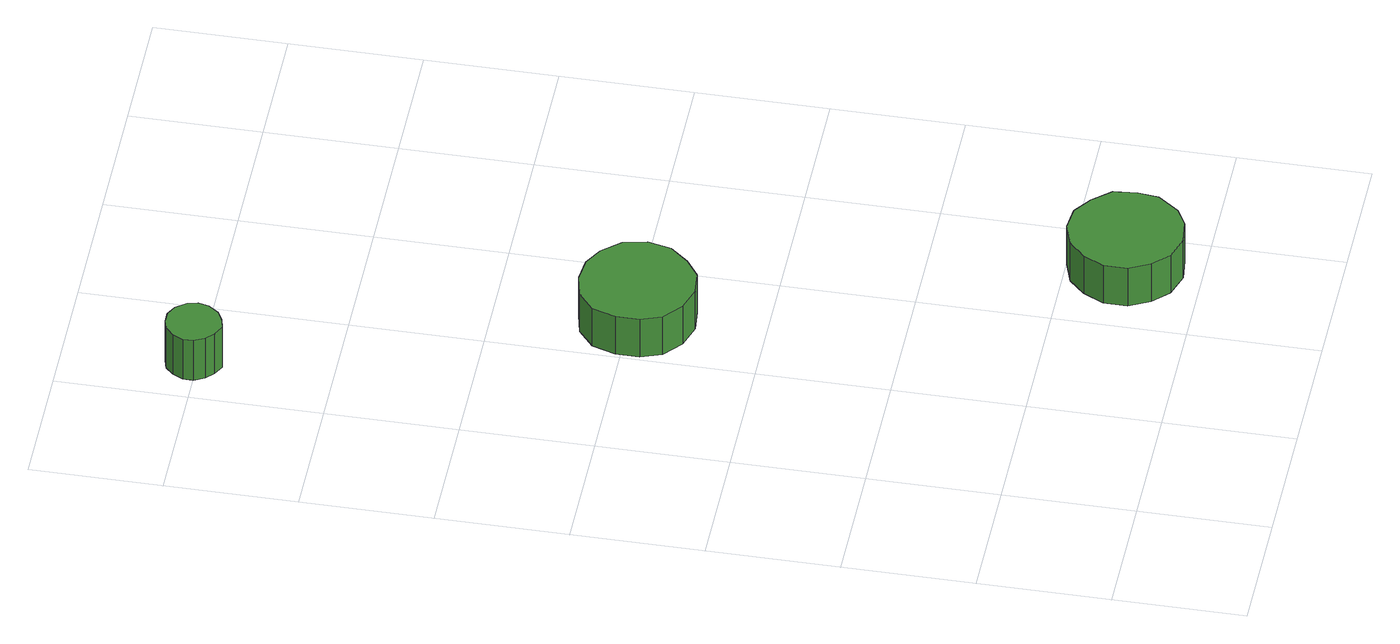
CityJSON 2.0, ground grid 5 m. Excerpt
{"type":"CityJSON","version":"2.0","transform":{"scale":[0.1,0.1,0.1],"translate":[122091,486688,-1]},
"CityObjects":{
"tree1":{"type":"SolitaryVegetationObject","attributes":{"function":"something"},"geometry":[{"type":"MultiSurface","lod":"1","boundaries":[[[0,1,2,3,4,5,6,7,8,9,10,11,12,13,14]],[[15,16,17,18,19,20,21,22,23,24,25,26,27,28,29]],[[0,29,28,1]],[[1,28,27,2]],[[2,27,26,3]],[[3,26,25,4]],[[4,25,24,5]],[[5,24,23,6]],[[6,23,22,7]],[[7,22,21,8]],[[8,21,20,9]],[[9,20,19,10]],[[10,19,18,11]],[[11,18,17,12]],[[12,17,16,13]],[[13,16,15,14]],[[14,15,29,0]]]}]},
"tree2":{"type":"SolitaryVegetationObject","attributes":{"function":"something"},"geometry":[{"type":"MultiSurface","lod":"1","boundaries":[[[30,31,32,33,34,35,36,37,38,39,40,41,42,43,44]],[[45,46,47,48,49,50,51,52,53,54,55,56,57,58,59]],[[30,59,58,31]],[[31,58,57,32]],[[32,57,56,33]],[[33,56,55,34]],[[34,55,54,35]],[[35,54,53,36]],[[36,53,52,37]],[[37,52,51,38]],[[38,51,50,39]],[[39,50,49,40]],[[40,49,48,41]],[[41,48,47,42]],[[42,47,46,43]],[[43,46,45,44]],[[44,45,59,30]]]}]},
"tree3":{"type":"SolitaryVegetationObject","attributes":{"function":"something"},"geometry":[{"type":"MultiSurface","lod":"1","boundaries":[[[60,61,62,63,64,65,66,67,68,69,70,71,72,73,74]],[[75,76,77,78,79,80,81,82,83,84,85,86,87,88,89]],[[60,89,88,61]],[[61,88,87,62]],[[62,87,86,63]],[[63,86,85,64]],[[64,85,84,65]],[[65,84,83,66]],[[66,83,82,67]],[[67,82,81,68]],[[68,81,80,69]],[[69,80,79,70]],[[70,79,78,71]],[[71,78,77,72]],[[72,77,76,73]],[[73,76,75,74]],[[74,75,89,60]]]}]},
"tree4":{"type":"SolitaryVegetationObject","attributes":{"function":"something"}},
"tree5":{"type":"SolitaryVegetationObject","attributes":{"function":"something"}}
},
"vertices":[
[31,352,27],[30,356,27],[27,360,27],[23,362,27],[19,362,27],[15,361,27],[12,358,27],[10,354,27],[10,350,27],[12,346,27],[15,343,27],[19,341,27],[23,342,27],[27,344,27],[30,348,27],[30,348,8],[27,344,8],[23,342,8],[19,341,8],[15,343,8],[12,346,8],[10,350,8],[10,354,8],[12,358,8],[15,361,8],[19,362,8],[23,362,8],[27,360,8],[30,356,8],[31,352,8],
[95,198,26],[93,207,26],[87,214,26],[80,218,26],[71,219,26],[62,217,26],[55,211,26],[52,202,26],[52,193,26],[55,185,26],[62,179,26],[71,176,26],[80,177,26],[87,182,26],[93,189,26],[93,189,8],[87,182,8],[80,177,8],[71,176,8],[62,179,8],[55,185,8],[52,193,8],[52,202,8],[55,211,8],[62,217,8],[71,219,8],[80,218,8],[87,214,8],[93,207,8],[95,198,8],
[154,28,26],[153,37,26],[147,44,26],[140,49,26],[131,50,26],[122,47,26],[116,41,26],[112,33,26],[112,24,26],[116,16,26],[122,10,26],[131,7,26],[140,8,26],[147,12,26],[153,20,26],[153,20,8],[147,12,8],[140,8,8],[131,7,8],[122,10,8],[116,16,8],[112,24,8],[112,33,8],[116,41,8],[122,47,8],[131,50,8],[140,49,8],[147,44,8],[153,37,8],[154,28,8]
]}
